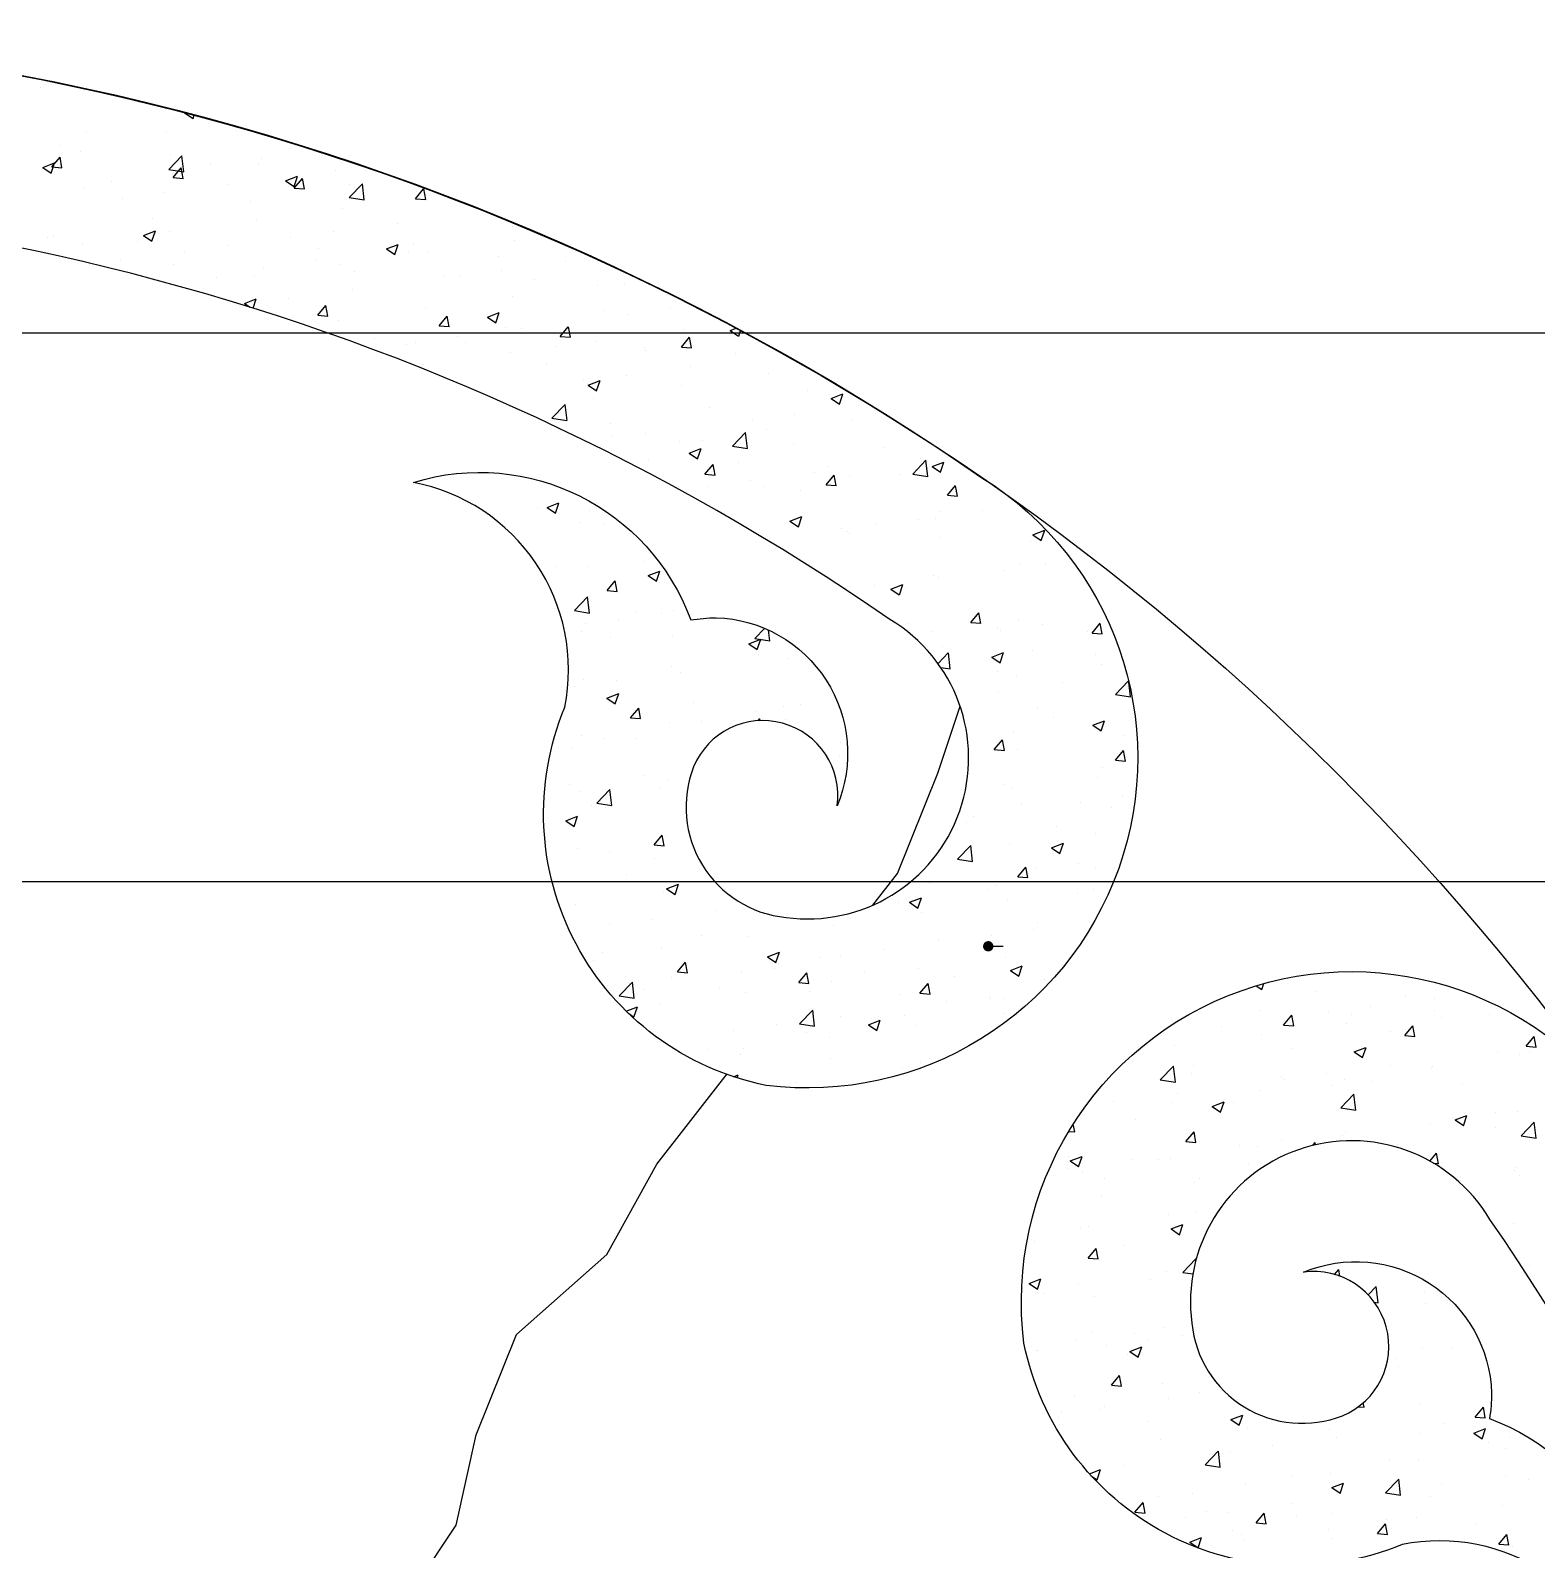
# Model space of a CAD drawing. Extents: x 7835 to 15892, y 48923 to 54923.
# Drawn here: x 11410 to 13193, y 53125 to 54923 of the extents above; entities that cross this region are included whole.
import ezdxf

# ---------------------------------------------------------------- set-up
doc = ezdxf.new("R2010")
doc.units = 0
doc.header["$LTSCALE"] = 10
doc.header["$MEASUREMENT"] = 0
doc.layers.get('0').update_dxf_attribs({"color": 3, "linetype": 'CONTINUOUS'})
for name, color, linetype in [('3', 3, 'CONTINUOUS'), ('4', 4, 'CONTINUOUS'), ('7', 7, 'CONTINUOUS'), ('BH', 3, 'CONTINUOUS'), ('DIM', 3, 'CONTINUOUS')]:
    doc.layers.add(name, color=color, linetype=linetype)
doc.styles.add('HZ', font='')
doc.styles.get('HZ').set_extended_font_data('仿宋_GB2312')
doc.dimstyles.new('BOOK', dxfattribs={"dimscale": 100, "dimtxt": 2, "dimasz": 0.5, "dimexe": 1, "dimexo": 1, "dimgap": 0.5, "dimtad": 1, "dimdec": 0, "dimzin": 0, "dimdsep": 46, "dimtxsty": 'HZ', "dimblk": 'DOT', "dimblk1": 'DOT', "dimblk2": 'DOT', "dimsah": 1, "dimcen": 0, "dimclrd": 256, "dimclre": 256, "dimclrt": 256, "dimadec": 0, "dimazin": 0, "dimtfac": 0.5, "dimtdec": 0, "dimtix": 1, "dimtmove": 2, "dimatfit": 3, "dimldrblk": 'DOT', "dimfxl": 0, "dimtolj": 1, "dimtzin": 0, "dimarcsym": 0})

# ---------------------------------------------------------------- blocks, each defined once
blk = doc.blocks.new('*X2')
at = {"color": 0}
for p, q in [((40132.9, 24999.4), (40132.9, 24999.4)), ((40155.5, 25003.6), (40155.5, 25003.6)), ((40290.9, 24962.7), (40290.9, 24962.7)), ((40303.4, 24969.6), (40303.7, 24969.7)), ((40303.4, 24969.6), (40313.4, 24962.9)), ((40313.4, 24962.9), (40314.7, 24966.8)), ((40187, 24947.7), (40187, 24947.7)), ((40282.3, 24947.1), (40282.3, 24947.1)), ((40332.4, 24953.7), (40332.4, 24953.7)), ((40156, 24930.5), (40156, 24930.5)), ((40180.3, 24924.3), (40180.3, 24924.3)), ((40284.6, 24902.5), (40300.2, 24918.8)), ((40287.1, 24919.8), (40287.1, 24919.8)), ((40302.4, 24899.8), (40300.2, 24918.7)), ((40135.4, 24905.1), (40149.4, 24910.5)), ((40135.4, 24905.1), (40145.3, 24898.4)), ((40145.3, 24898.4), (40149.4, 24910.4)), ((40146.2, 24905.7), (40155.9, 24917.2)), ((40146.2, 24905.7), (40158.2, 24904.6)), ((40158.2, 24904.6), (40155.9, 24917.2)), ((40284.6, 24902.5), (40302.4, 24899.8)), ((40289.7, 24893.1), (40299.3, 24904.6)), ((40301.7, 24892.1), (40299.4, 24904.6)), ((40333.8, 24908.6), (40333.8, 24908.6)), ((40391.2, 24910.2), (40391.2, 24910.2)), ((40393.8, 24915.3), (40393.8, 24915.3)), ((40481.9, 24901.5), (40481.9, 24901.5)), ((40500.6, 24910.8), (40500.6, 24910.8)), ((40217.1, 24888.6), (40217.1, 24888.6)), ((40288.5, 24896.2), (40288.5, 24896.2)), ((40289.7, 24893.1), (40301.7, 24892.1)), ((40355.5, 24884.8), (40355.5, 24884.8)), ((40422.8, 24889.1), (40436.8, 24894.5)), ((40422.8, 24889.1), (40432.8, 24882.4)), ((40432.8, 24882.3), (40436.8, 24894.4)), ((40433.1, 24880.6), (40442.8, 24892.1)), ((40445.1, 24879.5), (40442.8, 24892.1)), ((40498.1, 24869.4), (40513.7, 24885.7)), ((40498.3, 24884.7), (40498.3, 24884.7)), ((40515.9, 24866.7), (40513.7, 24885.6)), ((40184.6, 24881.2), (40184.6, 24881.2)), ((40229.7, 24868.3), (40229.7, 24868.3)), ((40279.8, 24874.9), (40279.8, 24874.9)), ((40433.1, 24880.6), (40445.1, 24879.5)), ((40498.1, 24869.4), (40515.9, 24866.7)), ((40576.6, 24868), (40586.2, 24879.5)), ((40576.6, 24868), (40588.6, 24867)), ((40588.6, 24867), (40586.3, 24879.5)), ((40593.6, 24871.5), (40593.6, 24871.5)), ((40381.7, 24864.7), (40381.7, 24864.7)), ((40489.8, 24856.5), (40489.8, 24856.5)), ((40254.8, 24824.6), (40268.8, 24830)), ((40264.7, 24817.8), (40268.8, 24829.9)), ((40265, 24844.7), (40265, 24844.7)), ((40286, 24829.6), (40286, 24829.6)), ((40388.7, 24843.7), (40388.7, 24843.7)), ((40479.3, 24829.2), (40479.3, 24829.2)), ((40555.1, 24839.1), (40555.1, 24839.1)), ((40691.3, 24834.7), (40691.3, 24834.7)), ((40141.4, 24822.1), (40141.4, 24822.1)), ((40148.4, 24824.6), (40148.4, 24824.6)), ((40182.2, 24814.6), (40182.2, 24814.6)), ((40248.1, 24817.6), (40248.1, 24817.6)), ((40254.8, 24824.6), (40264.7, 24817.9)), ((40354.9, 24813.1), (40354.9, 24813.1)), ((40429.2, 24822.6), (40429.2, 24822.6)), ((40542.2, 24808.6), (40556.2, 24813.9)), ((40552.2, 24801.8), (40556.2, 24813.9)), ((40574.7, 24814.7), (40574.7, 24814.7)), ((40693.9, 24819), (40693.9, 24819)), ((40183.5, 24795.2), (40183.5, 24795.2)), ((40227.2, 24796), (40227.2, 24796)), ((40302.9, 24805.9), (40302.9, 24805.9)), ((40458.1, 24794.7), (40458.1, 24794.7)), ((40461.7, 24808.6), (40461.7, 24808.6)), ((40542.2, 24808.6), (40552.1, 24801.9)), ((40568.4, 24804), (40568.4, 24804)), ((40591.2, 24804.9), (40591.2, 24804.9)), ((40675.2, 24799.5), (40675.2, 24799.5)), ((40754.6, 24793.4), (40754.6, 24793.4)), ((40781.9, 24795), (40781.9, 24795)), ((40290.3, 24790.7), (40290.3, 24790.7)), ((40386.3, 24777.1), (40386.3, 24777.1)), ((40397.1, 24786.2), (40397.1, 24786.2)), ((40487.3, 24789.9), (40487.3, 24789.9)), ((40503.8, 24781.7), (40503.8, 24781.7)), ((40610.6, 24777.2), (40610.6, 24777.2)), ((40628.8, 24776.9), (40628.8, 24776.9)), ((40678.8, 24783.5), (40678.8, 24783.5)), ((40341.4, 24774.7), (40341.4, 24774.7)), ((40502.4, 24760.3), (40502.4, 24760.3)), ((40717.3, 24772.7), (40717.3, 24772.7)), ((40792.5, 24765.2), (40792.5, 24765.2)), ((40824.1, 24768.2), (40824.1, 24768.2)), ((40374.1, 24744.1), (40388.1, 24749.4)), ((40374.1, 24744.1), (40380.8, 24739.6)), ((40376.6, 24743.7), (40376.6, 24743.7)), ((40384.5, 24738.4), (40388.2, 24749.4)), ((40426.7, 24750.3), (40426.7, 24750.3)), ((40460.9, 24730.2), (40470.5, 24741.6)), ((40472.9, 24729.1), (40470.6, 24741.6)), ((40691.5, 24752.4), (40691.5, 24752.4)), ((40460.9, 24730.2), (40472.9, 24729.1)), ((40484.9, 24723.3), (40484.9, 24723.3)), ((40588.8, 24738.3), (40588.8, 24738.3)), ((40604.4, 24717.6), (40614, 24729.1)), ((40616.3, 24716.5), (40614, 24729.1)), ((40661.6, 24728), (40675.6, 24733.4)), ((40661.6, 24728), (40671.5, 24721.3)), ((40671.5, 24721.3), (40675.6, 24733.4)), ((40799.7, 24735.4), (40799.7, 24735.4)), ((40828.3, 24731.2), (40828.3, 24731.2)), ((40878.3, 24737.8), (40878.3, 24737.8)), ((40604.4, 24717.6), (40616.3, 24716.6)), ((40626.2, 24704.6), (40626.2, 24704.6)), ((40683.1, 24715.4), (40683.1, 24715.4)), ((40702, 24714.6), (40702, 24714.6)), ((40747.8, 24705.1), (40757.4, 24716.5)), ((40747.8, 24705.1), (40759.8, 24704)), ((40759.8, 24704), (40757.5, 24716.5)), ((40891.3, 24692.5), (40900.9, 24704)), ((40893.9, 24713.6), (40893.9, 24713.6)), ((40903.2, 24691.4), (40900.9, 24704)), ((40949, 24712), (40956, 24714.7)), ((40949, 24712), (40958.9, 24705.3)), ((40959, 24705.3), (40961.2, 24711.9)), ((40528.6, 24702.4), (40528.6, 24702.4)), ((40566.4, 24695.4), (40566.4, 24695.4)), ((40576.1, 24698), (40576.1, 24698)), ((40635.4, 24697.9), (40635.4, 24697.9)), ((40689, 24685.8), (40689, 24685.8)), ((40742.2, 24693.4), (40742.2, 24693.4)), ((40790, 24698.6), (40790, 24698.6)), ((40847.6, 24691.5), (40847.6, 24691.5)), ((40848.9, 24688.9), (40848.9, 24688.9)), ((40891.3, 24692.5), (40903.2, 24691.5)), ((40586.3, 24671.7), (40586.3, 24671.7)), ((40731, 24671.5), (40731, 24671.5)), ((40901.5, 24668.9), (40901.5, 24668.9)), ((40955.7, 24684.3), (40955.7, 24684.3)), ((40775.6, 24652.3), (40775.6, 24652.3)), ((40781, 24647.5), (40795, 24652.9)), ((40790.9, 24640.8), (40795, 24652.9)), ((40825.7, 24658.9), (40825.7, 24658.9)), ((40994.2, 24661.1), (40994.2, 24661.1)), ((40781, 24647.5), (40790.9, 24640.8)), ((40787.6, 24632), (40787.6, 24632)), ((40891.5, 24647), (40891.5, 24647)), ((41040.7, 24641.5), (41040.7, 24641.5)), ((41068.4, 24631.5), (41082.4, 24636.9)), ((41068.4, 24631.5), (41078.3, 24624.8)), ((41078.3, 24624.8), (41082.4, 24636.8)), ((40738, 24608.4), (40753.6, 24624.6)), ((40755.9, 24605.6), (40753.6, 24624.6)), ((40924, 24621.5), (40924, 24621.5)), ((41025.2, 24613.2), (41025.2, 24613.2)), ((41101, 24623.2), (41101, 24623.2)), ((40738, 24608.4), (40755.8, 24605.6)), ((40807.4, 24601.5), (40807.4, 24601.5)), ((40975.2, 24606.6), (40975.2, 24606.6)), ((41092.8, 24607.3), (41092.8, 24607.3)), ((40810, 24586.7), (40810, 24586.7)), ((40848.8, 24590), (40848.8, 24590)), ((40889.1, 24580.4), (40889.1, 24580.4)), ((40916.7, 24582.1), (40916.7, 24582.1)), ((40951.5, 24575.3), (40967.1, 24591.5)), ((40969.3, 24572.5), (40967.1, 24591.5)), ((40991.7, 24594.5), (40991.7, 24594.5)), ((41023.5, 24577.6), (41023.5, 24577.6)), ((40852.1, 24559.8), (40852.1, 24559.8)), ((40900.3, 24567), (40914.3, 24572.4)), ((40900.3, 24567), (40910.3, 24560.3)), ((40910.3, 24560.2), (40914.4, 24572.3)), ((40951.5, 24575.3), (40969.3, 24572.5)), ((41130.3, 24573.1), (41130.3, 24573.1)), ((41174.7, 24560.9), (41174.7, 24560.9)), ((40919, 24542.1), (40928.6, 24553.6)), ((40919, 24542.1), (40931, 24541)), ((40931, 24541), (40928.7, 24553.5)), ((40958.9, 24555.3), (40958.9, 24555.3)), ((41048.4, 24544.3), (41048.4, 24544.3)), ((41065.7, 24550.8), (41065.7, 24550.8)), ((41149, 24542.2), (41149, 24542.2)), ((41164.9, 24542.2), (41180.5, 24558.4)), ((41164.9, 24542.2), (41182.7, 24539.4)), ((41172.4, 24546.3), (41172.4, 24546.3)), ((41182.7, 24539.4), (41180.5, 24558.4)), ((41187.8, 24551), (41201.8, 24556.3)), ((41187.8, 24551), (41197.7, 24544.3)), ((41194.2, 24555.8), (41194.2, 24555.8)), ((41197.7, 24544.2), (41201.8, 24556.3)), ((40922.5, 24527.7), (40922.5, 24527.7)), ((40972.6, 24534.3), (40972.6, 24534.3)), ((40989.3, 24528), (40989.3, 24528)), ((41062.5, 24529.5), (41072.1, 24541)), ((41062.5, 24529.5), (41074.4, 24528.5)), ((41074.4, 24528.4), (41072.1, 24541)), ((41090.3, 24540.8), (41090.3, 24540.8)), ((41205.9, 24517), (41215.6, 24528.5)), ((41217.9, 24515.9), (41215.6, 24528.4)), ((40732.3, 24502.5), (40746.3, 24507.9)), ((40742.3, 24495.7), (40746.3, 24507.8)), ((41032.4, 24522.2), (41032.4, 24522.2)), ((41205.9, 24517), (41217.9, 24515.9)), ((40670.4, 24494.5), (40670.4, 24494.5)), ((40720.5, 24501.1), (40720.5, 24501.1)), ((40732.3, 24502.5), (40742.2, 24495.8)), ((40782.7, 24498.9), (40782.7, 24498.9)), ((41019.7, 24486.5), (41033.7, 24491.8)), ((41029.7, 24479.7), (41033.7, 24491.8)), ((41172.1, 24488.6), (41172.1, 24488.6)), ((41191.8, 24489.2), (41191.8, 24489.2)), ((41197, 24498.3), (41197, 24498.3)), ((41247.9, 24498.6), (41247.9, 24498.6)), ((40681.7, 24486.1), (40681.7, 24486.1)), ((40770.2, 24485), (40770.2, 24485)), ((40799.1, 24482.2), (40799.1, 24482.2)), ((40983.7, 24476), (40983.7, 24476)), ((41019.7, 24486.5), (41029.7, 24479.8)), ((41080.3, 24478.3), (41080.3, 24478.3)), ((41087.9, 24474.2), (41087.9, 24474.2)), ((41090.5, 24471.5), (41090.5, 24471.5)), ((41122.1, 24482.1), (41122.1, 24482.1)), ((41307.1, 24470.4), (41321.1, 24475.8)), ((41307.1, 24470.4), (41317.1, 24463.7)), ((41317.1, 24463.7), (41321.2, 24475.8)), ((40995.7, 24465.4), (40995.7, 24465.4)), ((41197.2, 24466.9), (41197.2, 24466.9)), ((41304, 24462.4), (41304, 24462.4)), ((40847, 24438.3), (40847, 24438.3)), ((41292, 24436.7), (41292, 24436.7)), ((41321.6, 24436.4), (41321.6, 24436.4)), ((40730.4, 24418.2), (40730.4, 24418.2)), ((40743.6, 24432.2), (40743.6, 24432.2)), ((40780.3, 24432.3), (40780.3, 24432.3)), ((40803.3, 24404.2), (40812.9, 24415.7)), ((40815.3, 24403.1), (40813, 24415.6)), ((40851.7, 24422), (40865.7, 24427.3)), ((40851.7, 24422), (40861.6, 24415.2)), ((40861.6, 24415.2), (40865.7, 24427.3)), ((41189.3, 24422.6), (41189.3, 24422.6)), ((41195.3, 24419.7), (41195.3, 24419.7)), ((41273.3, 24428.3), (41273.3, 24428.3)), ((40803.3, 24404.2), (40815.3, 24403.1)), ((41085.5, 24407.6), (41085.5, 24407.6)), ((41119.5, 24409.8), (41119.5, 24409.8)), ((41139.1, 24405.9), (41153.1, 24411.3)), ((41139.1, 24405.9), (41149, 24399.2)), ((41149.1, 24399.2), (41153.1, 24411.3)), ((41156.7, 24408.3), (41156.7, 24408.3)), ((40764.6, 24380.5), (40780.1, 24396.7)), ((40764.6, 24380.5), (40782.3, 24377.7)), ((40782.4, 24377.7), (40780.2, 24396.7)), ((40881.8, 24380.7), (40881.8, 24380.7)), ((40777.9, 24365.7), (40777.9, 24365.7)), ((40817.3, 24370), (40817.3, 24370)), ((40838, 24378.3), (40838, 24378.3)), ((40867.4, 24376.6), (40867.4, 24376.6)), ((40923.4, 24368.3), (40923.4, 24368.3)), ((41158.3, 24364.8), (41158.3, 24364.8)), ((41233.7, 24366.5), (41243.3, 24378)), ((41233.7, 24366.5), (41245.6, 24365.5)), ((41245.6, 24365.4), (41243.3, 24378)), ((41289.6, 24370.1), (41289.6, 24370.1)), ((41319, 24364.1), (41319, 24364.1)), ((41377.1, 24354), (41386.8, 24365.5)), ((41389.1, 24352.9), (41386.8, 24365.4)), ((40773.4, 24355.9), (40773.4, 24355.9)), ((40806.8, 24348.2), (40806.8, 24348.2)), ((40880.2, 24351.4), (40880.2, 24351.4)), ((40971.1, 24341.4), (40985.1, 24346.8)), ((40978, 24347.4), (40989.6, 24359.5)), ((40978, 24347.4), (40995.8, 24344.6)), ((40981, 24334.7), (40985.1, 24346.8)), ((40986.9, 24346.9), (40986.9, 24346.9)), ((40995.8, 24344.6), (40994.3, 24357.4)), ((41186.9, 24356), (41186.9, 24356)), ((41265.1, 24360.2), (41265.1, 24360.2)), ((41269, 24357.5), (41269, 24357.5)), ((41371.8, 24355.7), (41371.8, 24355.7)), ((41377.1, 24354), (41389.1, 24352.9)), ((40971.1, 24341.4), (40981, 24334.7)), ((40982, 24328.2), (40982, 24328.2)), ((41194.9, 24317.9), (41207, 24330.5)), ((41200.5, 24337.9), (41200.5, 24337.9)), ((41209.3, 24311.5), (41207.1, 24330.5)), ((41258.5, 24325.4), (41272.5, 24330.8)), ((41258.5, 24325.4), (41268.4, 24318.7)), ((41268.4, 24318.7), (41272.5, 24330.8)), ((41307.2, 24333.4), (41307.2, 24333.4)), ((41381.7, 24329), (41381.7, 24329)), ((40879.3, 24314.1), (40879.3, 24314.1)), ((40890.5, 24307.7), (40890.5, 24307.7)), ((41016.8, 24324.3), (41016.8, 24324.3)), ((41198.2, 24313.2), (41209.2, 24311.5)), ((41265.1, 24309), (41265.1, 24309)), ((41388.2, 24316.3), (41388.2, 24316.3)), ((40764.7, 24291.1), (40764.7, 24291.1)), ((40775.5, 24299.1), (40775.5, 24299.1)), ((40814.8, 24297.7), (40814.8, 24297.7)), ((41287.2, 24303.5), (41287.2, 24303.5)), ((41342.2, 24295.2), (41342.2, 24295.2)), ((41404.9, 24281.2), (41420.3, 24297.3)), ((41422.7, 24278.4), (41420.7, 24295.9)), ((40798.2, 24276.6), (40798.2, 24276.6)), ((40803, 24276.9), (40817, 24282.3)), ((40803, 24276.9), (40813, 24270.2)), ((40813, 24270.2), (40817, 24282.3)), ((40905, 24272.1), (40905, 24272.1)), ((41266.4, 24285.2), (41266.4, 24285.2)), ((41404.9, 24281.2), (41422.7, 24278.4)), ((40831.1, 24253.7), (40840.7, 24265.2)), ((40831.1, 24253.7), (40843, 24252.7)), ((40843, 24252.7), (40840.7, 24265.2)), ((40979.6, 24261.6), (40979.6, 24261.6)), ((41011.7, 24267.6), (41011.7, 24267.6)), ((41031.8, 24269), (41031.8, 24269)), ((41225.3, 24258.6), (41225.3, 24258.6)), ((41313, 24265.1), (41313, 24265.1)), ((41332, 24254.1), (41332, 24254.1)), ((40876.9, 24247.6), (40876.9, 24247.6)), ((40915.2, 24248.9), (40915.2, 24248.9)), ((40982.1, 24250.3), (40984.1, 24252.7)), ((40984.6, 24250.4), (40984.2, 24252.6)), ((41014.3, 24252), (41014.3, 24252)), ((41284.7, 24236.9), (41284.7, 24236.9)), ((41377.9, 24244.9), (41391.9, 24250.3)), ((41377.9, 24244.9), (41387.8, 24238.2)), ((41385.8, 24249.7), (41385.8, 24249.7)), ((41387.8, 24238.2), (41391.9, 24250.2)), ((40762.2, 24218.8), (40762.2, 24218.8)), ((40773, 24232.6), (40773, 24232.6)), ((40798.5, 24228.9), (40798.5, 24228.9)), ((40837.9, 24228.8), (40837.9, 24228.8)), ((41079.7, 24225), (41079.7, 24225)), ((41261.4, 24216.1), (41271.1, 24227.6)), ((41273.4, 24215), (41271.1, 24227.5)), ((41415.8, 24232.9), (41415.8, 24232.9)), ((41078.2, 24207.9), (41078.2, 24207.9)), ((41261.4, 24216.1), (41273.4, 24215)), ((41289.5, 24216.3), (41289.5, 24216.3)), ((41404.9, 24203.5), (41414.5, 24215)), ((41404.9, 24203.5), (41416.8, 24202.5)), ((41416.8, 24202.5), (41414.5, 24215)), ((40846.5, 24185), (40846.5, 24185)), ((41383.3, 24183.2), (41383.3, 24183.2)), ((41389.4, 24195.1), (41389.4, 24195.1)), ((40729.8, 24165), (40729.8, 24165)), ((40759.3, 24174.4), (40759.3, 24174.4)), ((40770.6, 24166), (40770.6, 24166)), ((40791.1, 24152.6), (40806.7, 24168.8)), ((40808.9, 24149.8), (40806.7, 24168.8)), ((40866, 24169.9), (40866, 24169.9)), ((40874.5, 24181), (40874.5, 24181)), ((41272.8, 24175.1), (41272.8, 24175.1)), ((41282.3, 24170.4), (41282.3, 24170.4)), ((40785.3, 24149.9), (40785.3, 24149.9)), ((40791.1, 24152.6), (40808.9, 24149.8)), ((40801.4, 24147.6), (40801.4, 24147.6)), ((41079.6, 24160.9), (41079.6, 24160.9)), ((41293.1, 24151.9), (41293.1, 24151.9)), ((41363.2, 24154), (41363.2, 24154)), ((41399.8, 24147.4), (41399.8, 24147.4)), ((41413.3, 24160.6), (41413.3, 24160.6)), ((40754.3, 24131.9), (40768.3, 24137.3)), ((40754.3, 24131.9), (40764.3, 24125.2)), ((40764.3, 24125.2), (40768.4, 24137.2)), ((41228.5, 24129.5), (41228.5, 24129.5)), ((41236.9, 24137.4), (41236.9, 24137.4)), ((40858.8, 24103.3), (40868.4, 24114.8)), ((40870.8, 24102.2), (40868.5, 24114.8)), ((40872, 24114.4), (40872, 24114.4)), ((41335.3, 24125), (41335.3, 24125)), ((41380.9, 24116.6), (41380.9, 24116.6)), ((40768.2, 24099.4), (40768.2, 24099.4)), ((40806.2, 24095), (40806.2, 24095)), ((40858.8, 24103.3), (40870.8, 24102.3)), ((41218, 24086.3), (41233.6, 24102.6)), ((41235.8, 24083.6), (41233.6, 24102.6)), ((41279.9, 24103.8), (41279.9, 24103.8)), ((41329.2, 24099.9), (41343.2, 24105.2)), ((41329.2, 24099.9), (41339.1, 24093.2)), ((41339.2, 24093.1), (41343.2, 24105.2)), ((40859, 24087.6), (40859, 24087.6)), ((41218, 24086.3), (41235.8, 24083.6)), ((41289.2, 24065.6), (41298.8, 24077.1)), ((41301.1, 24064.6), (41298.8, 24077.1)), ((41310.6, 24075.1), (41310.6, 24075.1)), ((41360.7, 24081.7), (41360.7, 24081.7)), ((41381.1, 24075.8), (41381.1, 24075.8)), ((40826.2, 24068.2), (40826.2, 24068.2)), ((40873.7, 24051.4), (40887.7, 24056.8)), ((40883.7, 24044.6), (40887.7, 24056.7)), ((41184.3, 24058.5), (41184.3, 24058.5)), ((41264.5, 24055.7), (41264.5, 24055.7)), ((41289.2, 24065.6), (41301.1, 24064.6)), ((40869.6, 24047.8), (40869.6, 24047.8)), ((40873.7, 24051.4), (40883.7, 24044.7)), ((41161.2, 24035.4), (41175.2, 24040.7)), ((41171.1, 24028.6), (41175.2, 24040.7)), ((41253.3, 24050.2), (41253.3, 24050.2)), ((41360.1, 24045.7), (41360.1, 24045.7)), ((41378.5, 24050), (41378.5, 24050)), ((40765.7, 24032.8), (40765.7, 24032.8)), ((40932.2, 24025.3), (40932.2, 24025.3)), ((41147.9, 24035.7), (41147.9, 24035.7)), ((41161.2, 24035.4), (41171.1, 24028.6)), ((41174.8, 24023.1), (41174.8, 24023.1)), ((41277.4, 24037.2), (41277.4, 24037.2)), ((40806.4, 24008.8), (40806.4, 24008.8)), ((40856.4, 24015.4), (40856.4, 24015.4)), ((41031.2, 24015.7), (41031.2, 24015.7)), ((41070.9, 24008.1), (41070.9, 24008.1)), ((41308.1, 24002.9), (41308.1, 24002.9)), ((41312.4, 24011.8), (41312.4, 24011.8)), ((40914.6, 23995.7), (40914.6, 23995.7)), ((40969.9, 23995.3), (40969.9, 23995.3)), ((41195.8, 23991.8), (41195.8, 23991.8)), ((41258, 23996.3), (41258, 23996.3)), ((40787.3, 23966.1), (40787.3, 23966.1)), ((40797.9, 23975.7), (40797.9, 23975.7)), ((40867.2, 23981.2), (40867.2, 23981.2)), ((40993.1, 23970.9), (41007.1, 23976.2)), ((40993.1, 23970.9), (41003.1, 23964.1)), ((41003.1, 23964.1), (41007.1, 23976.2)), ((41056, 23969.7), (41056, 23969.7)), ((41079.1, 23971.8), (41079.1, 23971.8)), ((41131.7, 23979.6), (41131.7, 23979.6)), ((41275, 23970.6), (41275, 23970.6)), ((40886.6, 23952.9), (40896.2, 23964.4)), ((40886.6, 23952.9), (40898.5, 23951.8)), ((40894.1, 23961.5), (40894.1, 23961.5)), ((40898.5, 23951.8), (40896.2, 23964.3)), ((40962.5, 23951.8), (40962.5, 23951.8)), ((41000.8, 23957), (41000.8, 23957)), ((41005.9, 23963.1), (41005.9, 23963.1)), ((41030, 23940.3), (41039.6, 23951.8)), ((41042, 23939.2), (41039.7, 23951.8)), ((41107.6, 23952.5), (41107.6, 23952.5)), ((41172.3, 23956.5), (41172.3, 23956.5)), ((41214.3, 23948), (41214.3, 23948)), ((41280.5, 23954.8), (41294.5, 23960.2)), ((41280.5, 23954.8), (41290.5, 23948.1)), ((41290.5, 23948.1), (41294.6, 23960.2)), ((40803.8, 23936.5), (40803.8, 23936.5)), ((40817.6, 23924.6), (40833.2, 23940.9)), ((40829.5, 23939.2), (40829.5, 23939.2)), ((40835.4, 23921.8), (40833.2, 23940.8)), ((40845.9, 23931.7), (40845.9, 23931.7)), ((40879.6, 23946.4), (40879.6, 23946.4)), ((40936.2, 23934.7), (40936.2, 23934.7)), ((41030, 23940.3), (41042, 23939.3)), ((41043, 23930.2), (41043, 23930.2)), ((41068.4, 23941.5), (41068.4, 23941.5)), ((41173.5, 23927.8), (41183.1, 23939.3)), ((41185.4, 23926.7), (41183.1, 23939.2)), ((41321.1, 23943.5), (41321.1, 23943.5)), ((41571.3, 23936.6), (41577.9, 23932.1)), ((41577.9, 23932.1), (41580.3, 23939.2)), ((41641.4, 23930), (41641.4, 23930)), ((40817.6, 23924.6), (40835.4, 23921.9)), ((40864.7, 23914.7), (40864.7, 23914.7)), ((40967.4, 23928.7), (40967.4, 23928.7)), ((41149.8, 23925.7), (41149.8, 23925.7)), ((41173.5, 23927.8), (41185.4, 23926.7)), ((41205.4, 23917.4), (41205.4, 23917.4)), ((41255.5, 23924), (41255.5, 23924)), ((41256.5, 23921.1), (41256.5, 23921.1)), ((41272.2, 23921.8), (41272.2, 23921.8)), ((41748.2, 23925.5), (41748.2, 23925.5)), ((41782.8, 23921.4), (41782.8, 23921.4)), ((40825.8, 23906.6), (40839.1, 23911.7)), ((40828.5, 23904), (40835, 23899.6)), ((40835, 23899.6), (40839.1, 23911.7)), ((41031, 23891.5), (41046.6, 23907.8)), ((41048.8, 23888.7), (41046.6, 23907.7)), ((41079.1, 23900.8), (41079.1, 23900.8)), ((41112.5, 23890.3), (41126.5, 23895.7)), ((41122.5, 23883.6), (41126.5, 23895.7)), ((41155.5, 23901.8), (41155.5, 23901.8)), ((41272.6, 23904), (41272.6, 23904)), ((41576.8, 23907.6), (41576.8, 23907.6)), ((41603.8, 23890.1), (41613.5, 23901.6)), ((41615.8, 23889), (41613.5, 23901.6)), ((41657, 23904.9), (41657, 23904.9)), ((41683.6, 23903.1), (41683.6, 23903.1)), ((41707.1, 23911.5), (41707.1, 23911.5)), ((41782.6, 23907.1), (41782.6, 23907.1)), ((41790.3, 23898.6), (41790.3, 23898.6)), ((41847.1, 23902.6), (41847.1, 23902.6)), ((40953.3, 23884.2), (40953.3, 23884.2)), ((41003.3, 23890.8), (41003.3, 23890.8)), ((41031, 23891.5), (41048.8, 23888.8)), ((41038.9, 23881.8), (41038.9, 23881.8)), ((41112.5, 23890.3), (41122.4, 23883.6)), ((41169.9, 23890), (41169.9, 23890)), ((41455, 23878.3), (41455, 23878.3)), ((41530.7, 23888.3), (41530.7, 23888.3)), ((41577.7, 23879.3), (41577.7, 23879.3)), ((41603.8, 23890.1), (41615.8, 23889.1)), ((41678.8, 23892.2), (41678.8, 23892.2)), ((41730.5, 23882.6), (41730.5, 23882.6)), ((41747.3, 23877.6), (41756.9, 23889)), ((41747.3, 23877.6), (41759.2, 23876.5)), ((41759.2, 23876.5), (41756.9, 23889)), ((41890.7, 23865), (41900.4, 23876.5)), ((41902.7, 23863.9), (41900.4, 23876.5)), ((40922.2, 23861.7), (40922.2, 23861.7)), ((40965, 23862.2), (40965, 23862.2)), ((41066, 23875), (41066, 23875)), ((41475, 23865.3), (41475, 23865.3)), ((41613.8, 23862.5), (41613.8, 23862.5)), ((41687.3, 23858.3), (41701.3, 23863.7)), ((41687.3, 23858.3), (41697.3, 23851.6)), ((41697.3, 23851.6), (41701.4, 23863.6)), ((41856.5, 23859.2), (41856.5, 23859.2)), ((41890.7, 23865), (41902.7, 23864)), ((41895, 23858.7), (41895, 23858.7)), ((40961, 23855.4), (40961, 23855.4)), ((41067.8, 23850.9), (41067.8, 23850.9)), ((41174.6, 23846.3), (41174.6, 23846.3)), ((41457.9, 23825.3), (41473.5, 23841.5)), ((41475.7, 23822.5), (41473.5, 23841.5)), ((41497.2, 23842.5), (41497.2, 23842.5)), ((41730.2, 23842.6), (41730.2, 23842.6)), ((41780.2, 23840.6), (41780.2, 23840.6)), ((41882.9, 23854.7), (41882.9, 23854.7)), ((40952.7, 23829), (40958.4, 23831.2)), ((40957.3, 23827.5), (40958.5, 23831.2)), ((41152.8, 23838.5), (41152.8, 23838.5)), ((41457.9, 23825.3), (41475.7, 23822.6)), ((41494.8, 23832.8), (41494.8, 23832.8)), ((41601.6, 23828.3), (41601.6, 23828.3)), ((41604.4, 23826), (41604.4, 23826)), ((41654.5, 23832.6), (41654.5, 23832.6)), ((41676.3, 23825.6), (41676.3, 23825.6)), ((41708.4, 23823.8), (41708.4, 23823.8)), ((41778.4, 23838.6), (41778.4, 23838.6)), ((41026.5, 23821.9), (41026.5, 23821.9)), ((41478.1, 23809.4), (41478.1, 23809.4)), ((41575.3, 23812.8), (41575.3, 23812.8)), ((41661.7, 23818.6), (41661.7, 23818.6)), ((41671.4, 23792.2), (41687, 23808.4)), ((41689.2, 23789.4), (41687, 23808.4)), ((41815.1, 23819.3), (41815.1, 23819.3)), ((41402.4, 23799.4), (41402.4, 23799.4)), ((41472.6, 23798.7), (41472.6, 23798.7)), ((41519.3, 23793.8), (41533.3, 23799.2)), ((41519.3, 23793.8), (41529.2, 23787.1)), ((41529.3, 23787), (41533.3, 23799.1)), ((41545.1, 23798.6), (41545.1, 23798.6)), ((41671.4, 23792.2), (41689.2, 23789.5)), ((41854, 23786.9), (41854, 23786.9)), ((41880.5, 23788.1), (41880.5, 23788.1)), ((41356.6, 23763.7), (41354.9, 23772.9)), ((41368.7, 23783.7), (41368.7, 23783.7)), ((41428.5, 23778.6), (41428.5, 23778.6)), ((41777.8, 23774), (41777.8, 23774)), ((41803.9, 23780.3), (41803.9, 23780.3)), ((41806.7, 23777.8), (41820.7, 23783.1)), ((41806.7, 23777.8), (41816.7, 23771.1)), ((41816.7, 23771), (41820.7, 23783.1)), ((41854.8, 23768.7), (41854.8, 23768.7)), ((41884.8, 23759.1), (41900.4, 23775.3)), ((41902.6, 23756.3), (41900.4, 23775.3)), ((41349.6, 23764.3), (41356.6, 23763.7)), ((41488.1, 23752.2), (41497.8, 23763.7)), ((41488.1, 23752.2), (41500.1, 23751.2)), ((41500.1, 23751.1), (41497.8, 23763.7)), ((41601.9, 23753.7), (41601.9, 23753.7)), ((41638.3, 23747.7), (41641.2, 23751.2)), ((41641.7, 23748.5), (41641.2, 23751.1)), ((41673.9, 23759), (41673.9, 23759)), ((41677.6, 23763.7), (41677.6, 23763.7)), ((41884.8, 23759.1), (41902.6, 23756.3)), ((41349.1, 23735.1), (41349.1, 23735.1)), ((41351.3, 23729.3), (41365.3, 23734.7)), ((41361.2, 23722.5), (41365.3, 23734.6)), ((41470.2, 23732.1), (41470.2, 23732.1)), ((41551.8, 23747.1), (41551.8, 23747.1)), ((41572.9, 23746.2), (41572.9, 23746.2)), ((41738.1, 23748.6), (41738.1, 23748.6)), ((41776.7, 23729.2), (41784.7, 23738.6)), ((41787, 23726), (41784.7, 23738.6)), ((41349.7, 23720.5), (41349.7, 23720.5)), ((41351.3, 23729.3), (41361.2, 23722.6)), ((41366.3, 23717.1), (41366.3, 23717.1)), ((41425.5, 23730.5), (41425.5, 23730.5)), ((41455.9, 23730.6), (41455.9, 23730.6)), ((41562.7, 23726.1), (41562.7, 23726.1)), ((41781.3, 23726.6), (41787, 23726.1)), ((41877.1, 23718), (41877.1, 23718)), ((41878, 23721.5), (41878, 23721.5)), ((41391.3, 23708.3), (41391.3, 23708.3)), ((41498.1, 23703.7), (41498.1, 23703.7)), ((41504.8, 23708.6), (41504.8, 23708.6)), ((41883, 23712.6), (41883, 23712.6)), ((41388.2, 23688.6), (41388.2, 23688.6)), ((41467.8, 23665.5), (41467.8, 23665.5)), ((41499.2, 23668.2), (41499.2, 23668.2)), ((41363.9, 23650.5), (41363.9, 23650.5)), ((41372.9, 23651.6), (41372.9, 23651.6)), ((41470.6, 23648.8), (41484.6, 23654.1)), ((41470.6, 23648.8), (41480.6, 23642)), ((41480.6, 23642), (41484.7, 23654.1)), ((41875.6, 23654.9), (41875.6, 23654.9)), ((41309.3, 23633.5), (41309.3, 23633.5)), ((41372.4, 23614.3), (41382.1, 23625.8)), ((41384.4, 23613.3), (41382.1, 23625.8)), ((41416.1, 23629), (41416.1, 23629)), ((41372.4, 23614.3), (41384.4, 23613.3)), ((41484.5, 23597.4), (41500, 23613.6)), ((41500.2, 23612.6), (41500, 23613.6)), ((41302.6, 23584.3), (41316.6, 23589.6)), ((41312.6, 23577.5), (41316.6, 23589.6)), ((41446.6, 23589.4), (41446.6, 23589.4)), ((41465.3, 23599), (41465.3, 23599)), ((41484.5, 23597.4), (41496.4, 23595.5)), ((41664.1, 23594.9), (41669, 23600.7)), ((41670.4, 23592.9), (41669, 23600.7)), ((41894.4, 23605.4), (41894.4, 23605.4)), ((41302.6, 23584.3), (41312.5, 23577.5)), ((41320.3, 23572.7), (41320.3, 23572.7)), ((41361.4, 23584), (41361.4, 23584)), ((41704, 23570.7), (41713.5, 23580.5)), ((41715.7, 23561.5), (41713.5, 23580.5)), ((41770.5, 23574.3), (41770.5, 23574.3)), ((41380, 23569.2), (41380, 23569.2)), ((41711, 23562.2), (41715.7, 23561.5)), ((41771.9, 23560.2), (41771.9, 23560.2)), ((41359, 23517.4), (41359, 23517.4)), ((41377.2, 23526.8), (41377.2, 23526.8)), ((41427.9, 23525.3), (41427.9, 23525.3)), ((41444, 23517.1), (41444, 23517.1)), ((41462.9, 23532.4), (41462.9, 23532.4)), ((41483.9, 23522.2), (41483.9, 23522.2)), ((41311.2, 23505.3), (41311.2, 23505.3)), ((41312.6, 23504.4), (41312.6, 23504.4)), ((41394, 23510.5), (41394, 23510.5)), ((41419.3, 23499.9), (41419.3, 23499.9)), ((41422, 23503.7), (41436, 23509.1)), ((41422, 23503.7), (41431.9, 23497)), ((41431.9, 23497), (41436, 23509.1)), ((41768, 23507.7), (41768, 23507.7)), ((41804.2, 23508.7), (41804.2, 23508.7)), ((41737.5, 23495.4), (41737.5, 23495.4)), ((41739.6, 23486.4), (41739.6, 23486.4)), ((41846.4, 23481.8), (41846.4, 23481.8)), ((41400.2, 23463.9), (41409.8, 23475.4)), ((41400.2, 23463.9), (41412.1, 23462.8)), ((41412.1, 23462.8), (41409.8, 23475.4)), ((41460.5, 23465.8), (41460.5, 23465.8)), ((41356.6, 23450.8), (41356.6, 23450.8)), ((41467.2, 23448.2), (41467.2, 23448.2)), ((41504.3, 23455.3), (41504.3, 23455.3)), ((41341.3, 23431.6), (41341.3, 23431.6)), ((41387.6, 23435.3), (41387.6, 23435.3)), ((41391.4, 23438.2), (41391.4, 23438.2)), ((41541.4, 23423.2), (41555.4, 23428.6)), ((41551.3, 23416.5), (41555.4, 23428.5)), ((41692.4, 23438.3), (41699, 23437.7)), ((41699, 23437.7), (41698.1, 23442.9)), ((41765.6, 23441.1), (41765.6, 23441.1)), ((41830.5, 23426.2), (41840.2, 23437.7)), ((41842.5, 23425.2), (41840.2, 23437.7)), ((41337.4, 23425.1), (41337.4, 23425.1)), ((41444.1, 23420.6), (41444.1, 23420.6)), ((41541.4, 23423.2), (41551.3, 23416.5)), ((41550.9, 23416.1), (41550.9, 23416.1)), ((41560.7, 23413.3), (41560.7, 23413.3)), ((41657.7, 23411.6), (41657.7, 23411.6)), ((41793, 23419.1), (41793, 23419.1)), ((41828.8, 23407.2), (41842.8, 23412.6)), ((41830.5, 23426.2), (41842.5, 23425.2)), ((41838.7, 23400.4), (41842.8, 23412.5)), ((41843, 23425.7), (41843, 23425.7)), ((41458, 23399.2), (41458, 23399.2)), ((41590.9, 23392.5), (41590.9, 23392.5)), ((41666.7, 23402.5), (41666.7, 23402.5)), ((41764.4, 23407), (41764.4, 23407)), ((41828.8, 23407.2), (41838.7, 23400.5)), ((41845.9, 23396.1), (41845.9, 23396.1)), ((41871.2, 23402.5), (41871.2, 23402.5)), ((41354.1, 23384.2), (41354.1, 23384.2)), ((41511, 23369.5), (41526.5, 23385.7)), ((41528.8, 23366.7), (41526.6, 23385.7)), ((41540.9, 23385.9), (41540.9, 23385.9)), ((41729.3, 23376), (41729.3, 23376)), ((41763.2, 23374.5), (41763.2, 23374.5)), ((41865.9, 23388.6), (41865.9, 23388.6)), ((41374.1, 23359), (41387.3, 23364.1)), ((41376.1, 23356.8), (41383.3, 23352)), ((41383.3, 23352), (41387.3, 23364)), ((41414.5, 23369.3), (41414.5, 23369.3)), ((41511, 23369.5), (41528.8, 23366.7)), ((41612.6, 23356), (41612.6, 23356)), ((41659.3, 23359.5), (41659.3, 23359.5)), ((41866.2, 23356.8), (41866.2, 23356.8)), ((41558.3, 23346.7), (41558.3, 23346.7)), ((41660.7, 23342.7), (41674.7, 23348.1)), ((41660.7, 23342.7), (41670.7, 23336)), ((41670.7, 23335.9), (41674.8, 23348)), ((41724.4, 23336.4), (41740, 23352.6)), ((41742.2, 23333.6), (41740, 23352.6)), ((41740.4, 23340.2), (41740.4, 23340.2)), ((41790.4, 23346.8), (41790.4, 23346.8)), ((41893.8, 23352.2), (41893.8, 23352.2)), ((41427.9, 23313.5), (41437.6, 23324.9)), ((41439.9, 23312.4), (41437.6, 23324.9)), ((41455.6, 23332.6), (41455.6, 23332.6)), ((41496, 23336), (41496, 23336)), ((41614.1, 23323.6), (41614.1, 23323.6)), ((41724.4, 23336.4), (41742.2, 23333.6)), ((41777.2, 23332.1), (41777.2, 23332.1)), ((41863.4, 23322), (41863.4, 23322)), ((41427.9, 23313.5), (41439.9, 23312.4)), ((41488.2, 23307), (41488.2, 23307)), ((41512, 23313.9), (41512, 23313.9)), ((41538.3, 23313.6), (41538.3, 23313.6)), ((41571.4, 23300.9), (41581, 23312.4)), ((41571.4, 23300.9), (41583.3, 23299.9)), ((41583.3, 23299.8), (41581, 23312.4)), ((41618.7, 23309.4), (41618.7, 23309.4)), ((41660.6, 23312.1), (41660.6, 23312.1)), ((41725.5, 23304.8), (41725.5, 23304.8)), ((41760.7, 23307.9), (41760.7, 23307.9)), ((41492.7, 23278.2), (41506.7, 23283.5)), ((41502.7, 23271.4), (41506.7, 23283.5)), ((41543.9, 23292.1), (41543.9, 23292.1)), ((41554.1, 23287), (41554.1, 23287)), ((41656.9, 23292.9), (41656.9, 23292.9)), ((41714.8, 23288.4), (41724.5, 23299.8)), ((41714.8, 23288.4), (41726.8, 23287.3)), ((41726.8, 23287.3), (41724.5, 23299.8)), ((41832.3, 23300.3), (41832.3, 23300.3)), ((41858.3, 23275.8), (41867.9, 23287.3)), ((41870.2, 23274.7), (41867.9, 23287.3)), ((41492.7, 23278.2), (41502.6, 23271.5)), ((41555.8, 23280.1), (41555.8, 23280.1)), ((41660.9, 23282.5), (41660.9, 23282.5)), ((41858.3, 23275.8), (41870.2, 23274.8)), ((41874.4, 23273.5), (41874.4, 23273.5))]:
    blk.add_line(p, q, dxfattribs=at)
blk = doc.blocks.new('_DOT')
at = {"color": 0, "linetype": 'ByBlock'}
blk.add_line((-0.35, 0), (-1, 0), dxfattribs=at)
at = {"color": 0, "linetype": 'ByBlock', "const_width": 0.35}
blk.add_lwpolyline([(-0.175, 0, 1), (0.175, 0, 1)], format="xyb", close=True, dxfattribs=at)
blk = doc.blocks.new('DOT')
at = {"color": 0, "linetype": 'ByBlock'}
blk.add_line((-0.35, 0), (-1, 0), dxfattribs=at)
at = {"color": 0, "linetype": 'ByBlock', "const_width": 0.35}
blk.add_lwpolyline([(-0.175, 0, 1), (0.175, 0, 1)], format="xyb", close=True, dxfattribs=at)

msp = doc.modelspace()

# ---------------------------------------------------------------- linework, layer by layer
at = {"layer": '3'}
for p, q in [((12484.1, 54044), (12510.6, 54123.4)), ((12436.6, 53925.4), (12484.1, 54044)), ((12407.5, 53887.9), (12436.6, 53925.4)), ((12151.7, 53581.3), (12234.8, 53688.1)), ((12092.4, 53474.5), (12151.7, 53581.3)), ((11985.5, 53379.6), (12092.4, 53474.5)), ((11938, 53260.9), (11985.5, 53379.6)), ((11914.3, 53154.1), (11938, 53260.9)), ((11843.1, 53047.3), (11914.3, 53154.1))]:
    msp.add_line(p, q, dxfattribs=at)
at = {"layer": '4'}
msp.add_circle((10834.7, 51923.1), 3000, dxfattribs=at)
at = {"layer": '7'}
for points in [[(12536.5, 54393.7, -0.804892), (12281.2, 53674.6, -0.473207), (12042.9, 54122, 0.41625), (11863.6, 54388.2, -0.398502), (12191.8, 54225.4, -0.036501), (12222.1, 54228, -0.525099), (12365.1, 54005.3, 0.880283), (12195.2, 54051.5, 0.496579), (12304.6, 53873.3, 0.817056), (12427.5, 54225.9, 0.173369), (10606.7, 54713.8, 0.817056), (10536.8, 54346.9, 0.496579), (10720.7, 54446.6, 0.880283), (10550.5, 54491.5, -0.525099), (10785.6, 54612.9, -0.036501), (10810.6, 54595.5, -0.398502), (11176.2, 54572.4, 0.41625), (10887.8, 54431.5, -0.473207), (10457.8, 54163.2, -0.804892), (10596.2, 54913.6, -0.172374)], [(13825.2, 51684.6, -0.804892), (13074.8, 51546.2, -0.473207), (13343.1, 51976.2, 0.41625), (13484, 52264.6, -0.398502), (13507.1, 51899, -0.036501), (13524.5, 51874, -0.525099), (13403.1, 51638.9, 0.880283), (13358.2, 51809.1, 0.496579), (13258.5, 51625.2, 0.817056), (13625.4, 51695.1, 0.173369), (13137.5, 53515.9, 0.817056), (12784.9, 53393, 0.496579), (12963.1, 53283.6, 0.880283), (12916.9, 53453.5, -0.525099), (13139.6, 53310.5, -0.036501), (13137, 53280.2, -0.398502), (13299.8, 52952, 0.41625), (13033.6, 53131.3, -0.473207), (12586.2, 53369.6, -0.804892), (13305.3, 53624.9, -0.172374)]]:
    msp.add_lwpolyline(points, format="xyb", close=True, dxfattribs=at)

# ---------------------------------------------------------------- block references
at = {"layer": '3', "xscale": 17.5, "yscale": 17.5, "zscale": 17.5, "rotation": 180}
msp.add_blockref('DOT', (12543.9, 53839.2), dxfattribs=at)
at = {"layer": 'BH'}
msp.add_blockref('*X2', (-28710.4, 29855.9), dxfattribs=at)

# ---------------------------------------------------------------- leaders
at = {"layer": 'DIM'}
for points in [[(10359.7, 54565.1), (14236.8, 54565.1)], [(10477.1, 53915.9), (14236.8, 53915.9)]]:
    msp.add_leader(points, dimstyle='BOOK', override={"dimscale": 100, "dimasz": 0.5, "dimgap": 0.5, "dimtoh": 0, "dimtxsty": 'HZ', "dimclrd": 256, "dimclre": 256, "dimclrt": 256}, dxfattribs=at)

doc.saveas('drawing.dxf')
